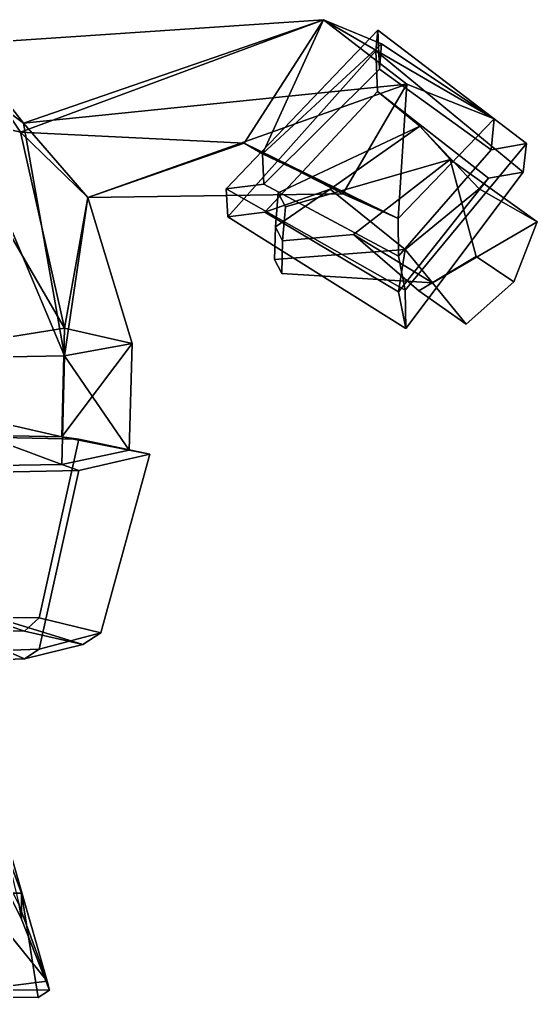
# Model space of a CAD drawing. Extents: x -240 to 241, y -156 to 322.
# Drawn here: x 74.2 to 240.6, y -156.2 to 161.6 of the extents above; entities that cross this region are included whole.
import ezdxf

# ---------------------------------------------------------------- set-up
doc = ezdxf.new("R2010")
doc.units = 0

msp = doc.modelspace()

# ---------------------------------------------------------------- linework, layer by layer
for points in [[(74.391243, 125.483917, 49.791622), (171.910385, 161.623291, 16.613592), (55.425865, 153.757141, 6.157979)], [(75.43708, 128.349548, -29.950354), (55.425865, 153.757141, 6.157979), (171.910385, 161.623291, 16.613592)], [(74.391243, 125.483917, 49.791622), (146.304596, 121.850708, 40.617191), (171.910385, 161.623291, 16.613592)], [(75.43708, 128.349548, -29.950354), (171.910385, 161.623291, 16.613592), (198.617798, 140.927246, -11.015335)], [(152.269531, 118.494141, 55.036472), (171.910385, 161.623291, 16.613592), (146.304596, 121.850708, 40.617191)], [(152.269531, 118.494141, 55.036472), (190.533966, 153.874207, 65.399231), (171.910385, 161.623291, 16.613592)], [(226.679993, 129.783142, 59.008224), (198.617798, 140.927246, -11.015335), (171.910385, 161.623291, 16.613592)], [(226.679993, 129.783142, 59.008224), (171.910385, 161.623291, 16.613592), (190.533966, 153.874207, 65.399231)], [(140.579941, 107.203735, 89.251755), (141.117798, 98.213043, 121.1287), (188.641937, 151.605042, 135.834671), (189.361725, 158.276062, 104.141716)], [(140.579941, 107.203735, 89.251755), (189.361725, 158.276062, 104.141716), (189.84938, 145.7677, 100.627953), (152.622696, 108.70163, 89.801956)], [(236.095459, 112.622314, 126.19825), (237.109406, 121.84845, 94.404137), (189.361725, 158.276062, 104.141716), (188.641937, 151.605042, 135.834671)], [(237.109406, 121.84845, 94.404137), (225.751068, 119.796112, 93.705276), (189.84938, 145.7677, 100.627953), (189.361725, 158.276062, 104.141716)], [(74.391243, 125.483917, 49.791622), (55.425865, 153.757141, 6.157979), (48.142368, 131.74585, 67.070869)], [(75.43708, 128.349548, -29.950354), (48.627983, 148.344116, -33.851532), (55.425865, 153.757141, 6.157979)], [(190.533966, 153.874207, 65.399231), (152.269531, 118.494141, 55.036472), (152.622696, 108.70163, 89.801956), (189.84938, 145.7677, 100.627953)], [(225.751068, 119.796112, 93.705276), (226.679993, 129.783142, 59.008224), (190.533966, 153.874207, 65.399231), (189.84938, 145.7677, 100.627953)], [(141.117798, 98.213043, 121.1287), (152.946548, 99.722412, 121.679832), (189.236725, 138.51239, 132.157684), (188.641937, 151.605042, 135.834671)], [(236.095459, 112.622314, 126.19825), (188.641937, 151.605042, 135.834671), (189.236725, 138.51239, 132.157684), (224.899323, 110.63855, 125.520401)], [(88.580177, 53.490372, -65.759842), (-1.611225, 51.863922, -102.37056), (48.627983, 148.344116, -33.851532)], [(88.580177, 53.490372, -65.759842), (48.627983, 148.344116, -33.851532), (75.43708, 128.349548, -29.950354)], [(96.065742, 104.415039, 4.865119), (75.43708, 128.349548, -29.950354), (198.617798, 140.927246, -11.015335)], [(178.102829, 105.596619, 8.071498), (96.065742, 104.415039, 4.865119), (198.617798, 140.927246, -11.015335)], [(195.875656, 97.710281, 49.655647), (178.102829, 105.596619, 8.071498), (198.617798, 140.927246, -11.015335)], [(195.875656, 97.710281, 49.655647), (198.617798, 140.927246, -11.015335), (226.679993, 129.783142, 59.008224)], [(173.956833, 107.093475, 117.327103), (202.798721, 127.338135, 117.914604), (189.236725, 138.51239, 132.157684), (152.946548, 99.722412, 121.679832)], [(221.895157, 107.24765, 108.050575), (224.899323, 110.63855, 125.520401), (189.236725, 138.51239, 132.157684), (202.798721, 127.338135, 117.914604)], [(-1.611235, 47.86235, 130.536163), (88.58017, 62.407562, 98.642761), (48.142368, 131.74585, 67.070869)], [(88.58017, 62.407562, 98.642761), (74.391243, 125.483917, 49.791622), (48.142368, 131.74585, 67.070869)], [(88.580177, 53.490372, -65.759842), (75.43708, 128.349548, -29.950354), (96.065742, 104.415039, 4.865119)], [(156.388321, 95.006668, 154.634781), (157.234726, 105.917572, 157.702179), (202.798721, 127.338135, 117.914604), (173.956833, 107.093475, 117.327103)], [(159.590942, 101.404358, 169.599274), (212.589294, 116.63623, 147.926926), (202.798721, 127.338135, 117.914604), (157.234726, 105.917572, 157.702179)], [(195.875656, 97.710281, 49.655647), (226.679993, 129.783142, 59.008224), (225.751068, 119.796112, 93.705276), (195.9384, 85.539185, 83.748863)], [(240.575531, 96.558884, 136.388458), (221.895157, 107.24765, 108.050575), (202.798721, 127.338135, 117.914604), (212.589294, 116.63623, 147.926926)], [(88.58017, 62.407562, 98.642761), (96.065742, 104.415039, 4.865119), (74.391243, 125.483917, 49.791622)], [(96.065742, 104.415039, 4.865119), (146.304596, 121.850708, 40.617191), (74.391243, 125.483917, 49.791622)], [(178.102829, 105.596619, 8.071498), (146.304596, 121.850708, 40.617191), (96.065742, 104.415039, 4.865119)], [(195.875656, 97.710281, 49.655647), (146.304596, 121.850708, 40.617191), (178.102829, 105.596619, 8.071498)], [(195.875656, 97.710281, 49.655647), (152.269531, 118.494141, 55.036472), (146.304596, 121.850708, 40.617191)], [(198.094955, 74.599304, 80.694183), (195.9384, 85.539185, 83.748863), (225.751068, 119.796112, 93.705276), (237.109406, 121.84845, 94.404137)], [(198.094955, 74.599304, 80.694183), (237.109406, 121.84845, 94.404137), (236.095459, 112.622314, 126.19825), (198.31134, 62.257721, 112.557861)], [(152.269531, 118.494141, 55.036472), (195.875656, 97.710281, 49.655647), (195.9384, 85.539185, 83.748863), (152.622696, 108.70163, 89.801956)], [(158.625748, 90.486572, 166.572647), (181.549271, 92.555206, 162.394791), (212.589294, 116.63623, 147.926926), (159.590942, 101.404358, 169.599274)], [(202.555695, 74.338013, 209.594696), (220.974213, 85.412888, 208.964508), (212.589294, 116.63623, 147.926926), (181.549271, 92.555206, 162.394791)], [(233.087051, 77.296585, 192.748489), (240.575531, 96.558884, 136.388458), (212.589294, 116.63623, 147.926926), (220.974213, 85.412888, 208.964508)], [(198.31134, 62.257721, 112.557861), (236.095459, 112.622314, 126.19825), (224.899323, 110.63855, 125.520401), (195.997513, 74.076385, 115.858086)], [(198.094955, 74.599304, 80.694183), (140.579941, 107.203735, 89.251755), (152.622696, 108.70163, 89.801956), (195.9384, 85.539185, 83.748863)], [(198.160767, 87.668137, 106.81456), (195.997513, 74.076385, 115.858086), (224.899323, 110.63855, 125.520401), (221.895157, 107.24765, 108.050575)], [(198.094955, 74.599304, 80.694183), (198.31134, 62.257721, 112.557861), (141.117798, 98.213043, 121.1287), (140.579941, 107.203735, 89.251755)], [(198.160767, 87.668137, 106.81456), (173.956833, 107.093475, 117.327103), (152.946548, 99.722412, 121.679832), (195.997513, 74.076385, 115.858086)], [(156.100586, 84.453934, 151.619781), (156.388321, 95.006668, 154.634781), (173.956833, 107.093475, 117.327103), (198.160767, 87.668137, 106.81456)], [(158.625748, 90.486572, 166.572647), (159.590942, 101.404358, 169.599274), (157.234726, 105.917572, 157.702179), (156.388321, 95.006668, 154.634781)], [(206.859512, 76.92981, 137.135895), (198.160767, 87.668137, 106.81456), (221.895157, 107.24765, 108.050575), (240.575531, 96.558884, 136.388458)], [(88.58017, 62.407562, 98.642761), (110.32151, 57.451004, 7.260591), (96.065742, 104.415039, 4.865119)], [(110.32151, 57.451004, 7.260591), (88.580177, 53.490372, -65.759842), (96.065742, 104.415039, 4.865119)], [(198.31134, 62.257721, 112.557861), (195.997513, 74.076385, 115.858086), (152.946548, 99.722412, 121.679832), (141.117798, 98.213043, 121.1287)], [(217.702118, 63.703644, 203.966156), (206.859512, 76.92981, 137.135895), (240.575531, 96.558884, 136.388458), (233.087051, 77.296585, 192.748489)], [(158.452774, 79.926849, 163.555511), (158.625748, 90.486572, 166.572647), (156.388321, 95.006668, 154.634781), (156.100586, 84.453934, 151.619781)], [(158.452774, 79.926849, 163.555511), (206.859512, 76.92981, 137.135895), (181.549271, 92.555206, 162.394791), (158.625748, 90.486572, 166.572647)], [(217.702118, 63.703644, 203.966156), (202.555695, 74.338013, 209.594696), (181.549271, 92.555206, 162.394791), (206.859512, 76.92981, 137.135895)], [(158.452774, 79.926849, 163.555511), (156.100586, 84.453934, 151.619781), (198.160767, 87.668137, 106.81456), (206.859512, 76.92981, 137.135895)], [(217.702118, 63.703644, 203.966156), (233.087051, 77.296585, 192.748489), (220.974213, 85.412888, 208.964508), (202.555695, 74.338013, 209.594696)], [(87.775581, 27.423096, 86.180977), (88.58017, 62.407562, 98.642761), (-1.611235, 47.86235, 130.536163)], [(87.775581, 27.423096, 86.180977), (110.32151, 57.451004, 7.260591), (88.58017, 62.407562, 98.642761)], [(87.775581, 27.423096, 86.180977), (109.329506, 23.075226, 6.021167), (110.32151, 57.451004, 7.260591)], [(109.329506, 23.075226, 6.021167), (88.580177, 53.490372, -65.759842), (110.32151, 57.451004, 7.260591)], [(87.775589, 18.485825, -78.591972), (-1.665063, 17.052475, -110.500778), (-1.611225, 51.863922, -102.37056)], [(87.775589, 18.485825, -78.591972), (-1.611225, 51.863922, -102.37056), (88.580177, 53.490372, -65.759842)], [(109.329506, 23.075226, 6.021167), (87.775589, 18.485825, -78.591972), (88.580177, 53.490372, -65.759842)], [(87.775581, 27.423096, 86.180977), (-1.611235, 47.86235, 130.536163), (-1.611235, 29.223419, 118.314636)], [(-1.611235, 28.674683, 131.40094), (93.167053, 26.658783, 95.090851), (87.775581, 27.423096, 86.180977), (-1.611235, 29.223419, 118.314636)], [(-1.611235, -29.857506, 128.42691), (80.394981, -30.846893, 92.168976), (93.167053, 26.658783, 95.090851), (-1.611235, 28.674683, 131.40094)], [(93.167053, 26.658783, 95.090851), (80.394981, -30.846893, 92.168976), (100.30957, -35.681465, 3.035724), (116.068832, 21.824203, 5.957602)], [(116.068832, 21.824203, 5.957602), (109.329506, 23.075226, 6.021167), (87.775581, 27.423096, 86.180977), (93.167053, 26.658783, 95.090851)], [(93.167061, 16.559677, -91.10257), (87.775589, 18.485825, -78.591972), (109.329506, 23.075226, 6.021167), (116.068832, 21.824203, 5.957602)], [(100.30957, -35.681465, 3.035724), (80.394989, -40.945992, -94.024452), (93.167061, 16.559677, -91.10257), (116.068832, 21.824203, 5.957602)], [(93.167061, 16.559677, -91.10257), (-1.612046, 14.643738, -127.401939), (-1.665063, 17.052475, -110.500778), (87.775589, 18.485825, -78.591972)], [(80.394989, -40.945992, -94.024452), (-1.611223, -43.895264, -130.381958), (-1.612046, 14.643738, -127.401939), (93.167061, 16.559677, -91.10257)], [(-1.611234, -34.398972, 115.081963), (-1.611233, -28.260117, 92.907158), (56.865135, -28.724838, 66.888947), (75.706741, -35.128433, 83.002716)], [(-1.611235, -29.857506, 128.42691), (-1.611234, -34.398972, 115.081963), (75.706741, -35.128433, 83.002716), (80.394981, -30.846893, 92.168976)], [(75.706741, -35.128433, 83.002716), (56.865135, -28.724838, 66.888947), (70.897263, -32.178574, 3.213709), (94.449287, -39.476288, 2.842909)], [(80.394981, -30.846893, 92.168976), (75.706741, -35.128433, 83.002716), (94.449287, -39.476288, 2.842909), (100.30957, -35.681465, 3.035724)], [(94.449287, -39.476288, 2.842909), (70.897263, -32.178574, 3.213709), (56.865139, -35.786903, -63.311653), (75.706749, -44.065689, -81.770233)], [(75.706749, -44.065689, -81.770233), (56.865139, -35.786903, -63.311653), (-1.611224, -38.234612, -90.988892), (-1.611223, -46.821762, -113.952438)], [(100.30957, -35.681465, 3.035724), (94.449287, -39.476288, 2.842909), (75.706749, -44.065689, -81.770233), (80.394989, -40.945992, -94.024452)], [(80.394989, -40.945992, -94.024452), (75.706749, -44.065689, -81.770233), (-1.611223, -46.821762, -113.952438), (-1.611223, -43.895264, -130.381958)], [(83.006233, -147.840683, -36.233124), (32.014046, -84.650101, -3.594495), (63.010029, -78.029892, 7.855647)], [(83.006233, -147.840683, -36.233124), (63.010029, -78.029892, 7.855647), (74.018814, -123.308456, -4.223622)], [(16.704643, -156.184189, -42.039288), (32.014046, -84.650101, -3.594495), (83.006233, -147.840683, -36.233124)], [(27.673773, -119.444244, 102.617195), (74.813721, -119.444244, 102.617195), (66.977409, -98.812729, 87.801697), (33.987896, -98.998032, 87.801697)], [(74.813721, -119.444244, 102.617195), (74.813721, -127.827744, 43.725594), (66.977409, -112.334427, 35.947453), (66.977409, -98.812729, 87.801697)], [(74.018814, -123.308456, -4.223622), (64.438591, -104.255913, 16.740652), (66.977409, -112.334427, 35.947453), (74.813721, -127.827744, 43.725594)], [(12.906889, -152.844193, 102.617195), (80.090286, -153.02951, 102.617195), (74.813721, -119.444244, 102.617195), (27.673773, -119.444244, 102.617195)], [(80.090286, -153.02951, 102.617195), (83.794151, -150.723206, 36.317848), (74.813721, -127.827744, 43.725594), (74.813721, -119.444244, 102.617195)], [(83.006233, -147.840683, -36.233124), (74.018814, -123.308456, -4.223622), (74.813721, -127.827744, 43.725594), (83.794151, -150.723206, 36.317848)], [(83.006233, -147.840683, -36.233124), (83.794151, -150.723206, 36.317848), (16.610764, -150.61731, 32.613968), (16.704643, -156.184189, -42.039288)], [(80.090286, -153.02951, 102.617195), (12.906889, -152.844193, 102.617195), (16.610764, -150.61731, 32.613968), (83.794151, -150.723206, 36.317848)]]:
    msp.add_3dface(points)

doc.saveas('drawing.dxf')
